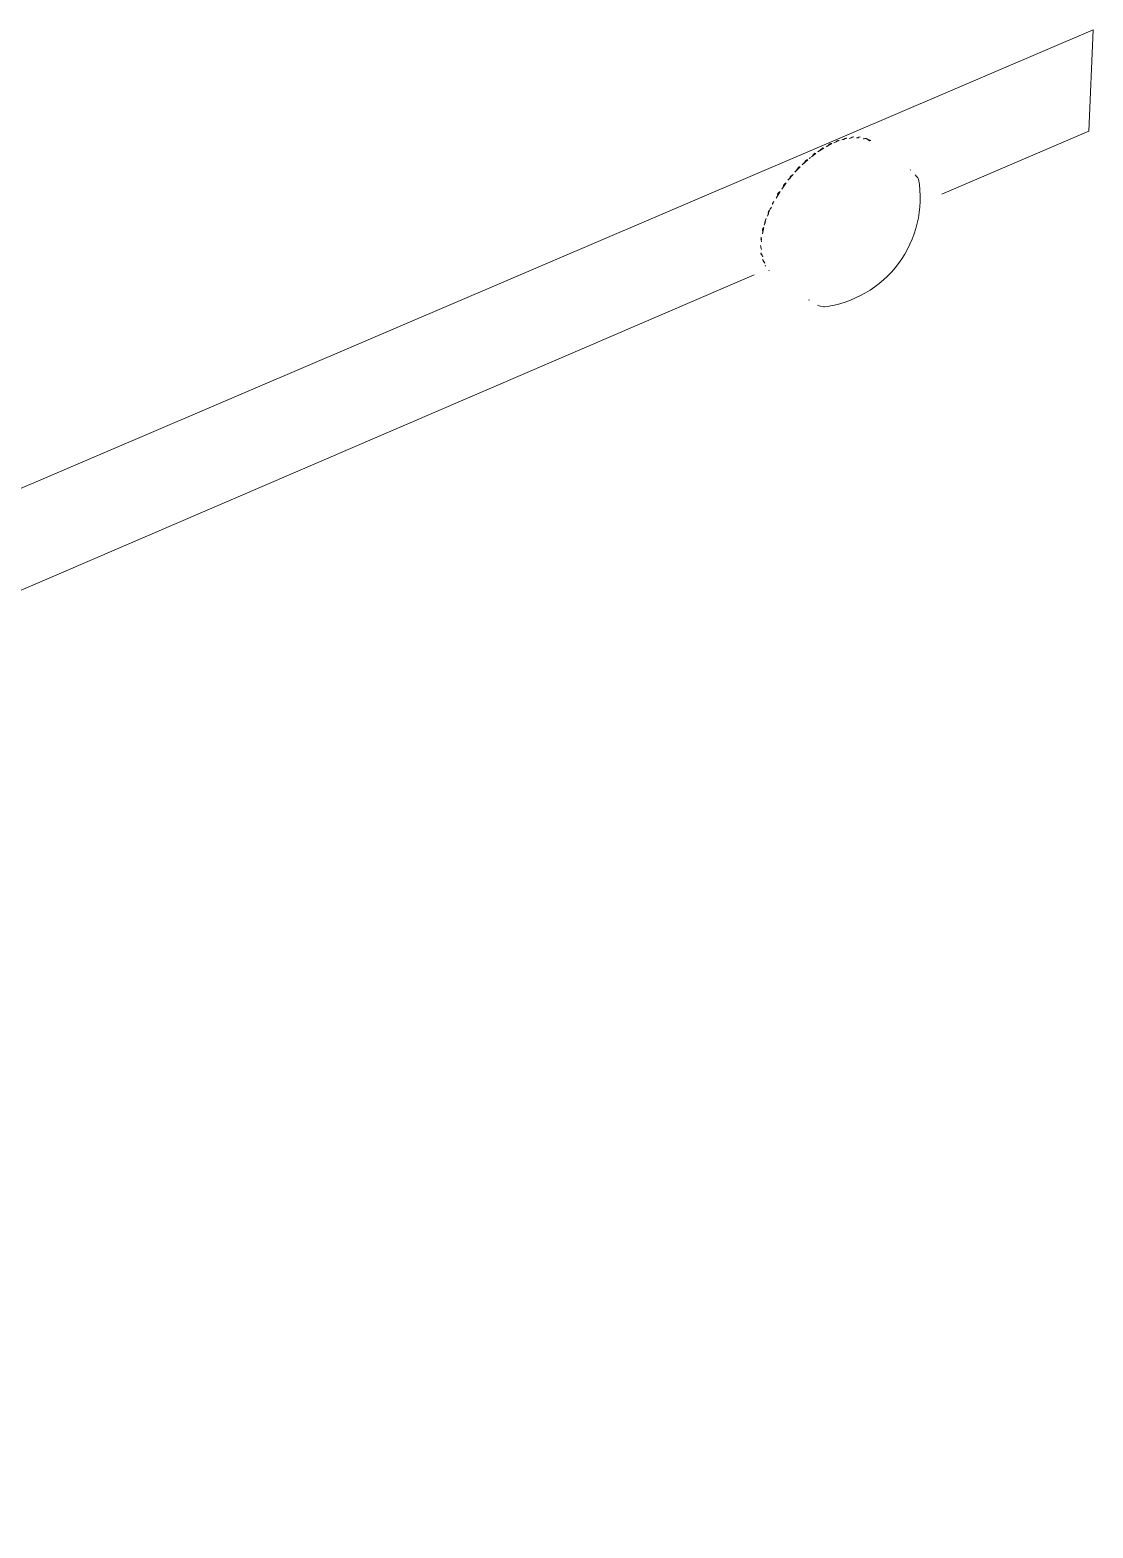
# Model space of a CAD drawing. Header units: metres. Extents: x -27.1 to 47.9, y -10.7 to 6.6.
# Drawn here: x 41.0632 to 41.3279, y 2.1155 to 2.4887 of the extents above; entities that cross this region are included whole.
import ezdxf

# ---------------------------------------------------------------- set-up
doc = ezdxf.new("R2010")
doc.units = ezdxf.units.M
doc.header["$MEASUREMENT"] = 0
doc.layers.add('PDF_Working_Num_Penna__7_Num_Penna__7_Num_Penna__7_Num_Penna__7_Num_Penna__7_Num_Penna__7', color=7, linetype='Continuous', lineweight=18)

msp = doc.modelspace()

# ---------------------------------------------------------------- linework, layer by layer
at = {"layer": 'PDF_Working_Num_Penna__7_Num_Penna__7_Num_Penna__7_Num_Penna__7_Num_Penna__7_Num_Penna__7', "color": 7, "linetype": 'Continuous', "lineweight": 18, "flags": 128}
for points in [[(41.32794, 2.48871), (40.45513, 2.11551), (40.36324, 2.18653), (40.36392, 2.16667, 0.148967), (40.35121, 2.18334), (39.67637, 2.70623, 0.095923), (39.65678, 2.71542), (39.65523, 2.73356, -0.095263), (39.67483, 2.72441), (40.30539, 2.23797)], [(41.28361, 2.45259), (41.28402, 2.45216), (41.28428, 2.45191), (41.28447, 2.45157, -0.430473), (41.2608, 2.41971), (41.26006, 2.41991), (41.2597, 2.41997)]]:
    msp.add_lwpolyline(points, format="xyb", dxfattribs=at)
for points in [[(41.29025, 2.44779), (41.32686, 2.46354), (41.32794, 2.48871)], [(41.24352, 2.42768), (40.56761, 2.13687)]]:
    msp.add_lwpolyline(points, dxfattribs=at)
for points in [[(41.26286, 2.46039), (41.26265, 2.46042), (41.26241, 2.46033), (41.26219, 2.46016), (41.26199, 2.45991), (41.26143, 2.45959)], [(41.26471, 2.46119), (41.26435, 2.46117), (41.26419, 2.46107), (41.264, 2.46082), (41.26338, 2.46059)], [(41.26658, 2.46175), (41.26638, 2.46179), (41.26615, 2.4617), (41.26589, 2.46146), (41.26537, 2.46135)], [(41.26835, 2.46208), (41.26797, 2.46201), (41.26773, 2.46183), (41.26721, 2.46171)], [(41.26997, 2.46206), (41.26961, 2.46197), (41.26944, 2.46187), (41.26903, 2.46187)], [(41.27147, 2.46169), (41.2711, 2.46169), (41.27095, 2.46159), (41.27068, 2.46163)], [(41.27147, 2.46169), (41.27234, 2.46106), (41.27258, 2.46117)], [(41.25688, 2.4564), (41.25665, 2.45638), (41.25641, 2.45619), (41.25622, 2.45594), (41.25611, 2.45569), (41.2555, 2.45515)], [(41.25755, 2.45692), (41.2572, 2.45667)], [(41.25886, 2.45795), (41.25865, 2.45798), (41.25841, 2.45781), (41.25816, 2.45756), (41.25804, 2.45731), (41.25779, 2.45714)], [(41.26088, 2.45927), (41.26067, 2.45931), (41.26045, 2.4592), (41.2602, 2.45903), (41.26, 2.45873), (41.25942, 2.45833)], [(41.25322, 2.45273), (41.25298, 2.45258), (41.25273, 2.45241), (41.25253, 2.45209), (41.25249, 2.45183), (41.25195, 2.45128)], [(41.25498, 2.45462), (41.25477, 2.45458), (41.25452, 2.45442), (41.25433, 2.4541), (41.25419, 2.45384), (41.25367, 2.4533)], [(41.28249, 2.45378), (41.28238, 2.45396)], [(41.25001, 2.44844), (41.24977, 2.44827), (41.24951, 2.44803), (41.24939, 2.44778), (41.24941, 2.44749), (41.249, 2.44685)], [(41.25147, 2.45064), (41.25124, 2.45048), (41.25104, 2.45025), (41.25086, 2.44998), (41.25081, 2.44973), (41.25041, 2.44908)], [(41.24748, 2.44395), (41.24782, 2.4446)], [(41.24814, 2.44523), (41.24811, 2.44547), (41.24824, 2.44572), (41.24843, 2.44604)], [(41.24656, 2.44171), (41.24638, 2.44145), (41.24625, 2.44112), (41.24621, 2.44092), (41.24625, 2.4407), (41.24606, 2.44009)], [(41.24738, 2.44383), (41.2472, 2.44363), (41.24708, 2.44339), (41.24704, 2.44317), (41.24708, 2.44294), (41.24682, 2.4423)], [(41.24533, 2.43647), (41.24521, 2.43664), (41.24525, 2.43683), (41.24531, 2.43712)], [(41.24594, 2.43948), (41.2457, 2.43923), (41.24565, 2.43897), (41.24559, 2.43868), (41.2457, 2.43853), (41.24559, 2.43791)], [(41.24519, 2.43458), (41.24513, 2.43503)], [(41.24519, 2.43458), (41.24536, 2.43398)], [(41.24532, 2.43647), (41.24537, 2.43591)], [(41.24535, 2.43277), (41.24523, 2.43295), (41.24529, 2.43322)], [(41.24535, 2.43277), (41.24554, 2.4326), (41.24566, 2.43222)], [(41.24577, 2.43121), (41.24566, 2.43138), (41.2457, 2.43159)], [(41.24577, 2.43121), (41.24606, 2.43094), (41.24622, 2.43063)], [(41.24635, 2.42984), (41.24627, 2.43012)], [(41.24729, 2.42873), (41.24717, 2.42889)], [(41.2573, 2.4215), (41.25707, 2.4214)], [(41.25971, 2.41998), (41.25932, 2.42012)], [(41.2608, 2.41971), (41.26101, 2.41967)]]:
    msp.add_lwpolyline(points, close=True, dxfattribs=at)

doc.saveas('drawing.dxf')
